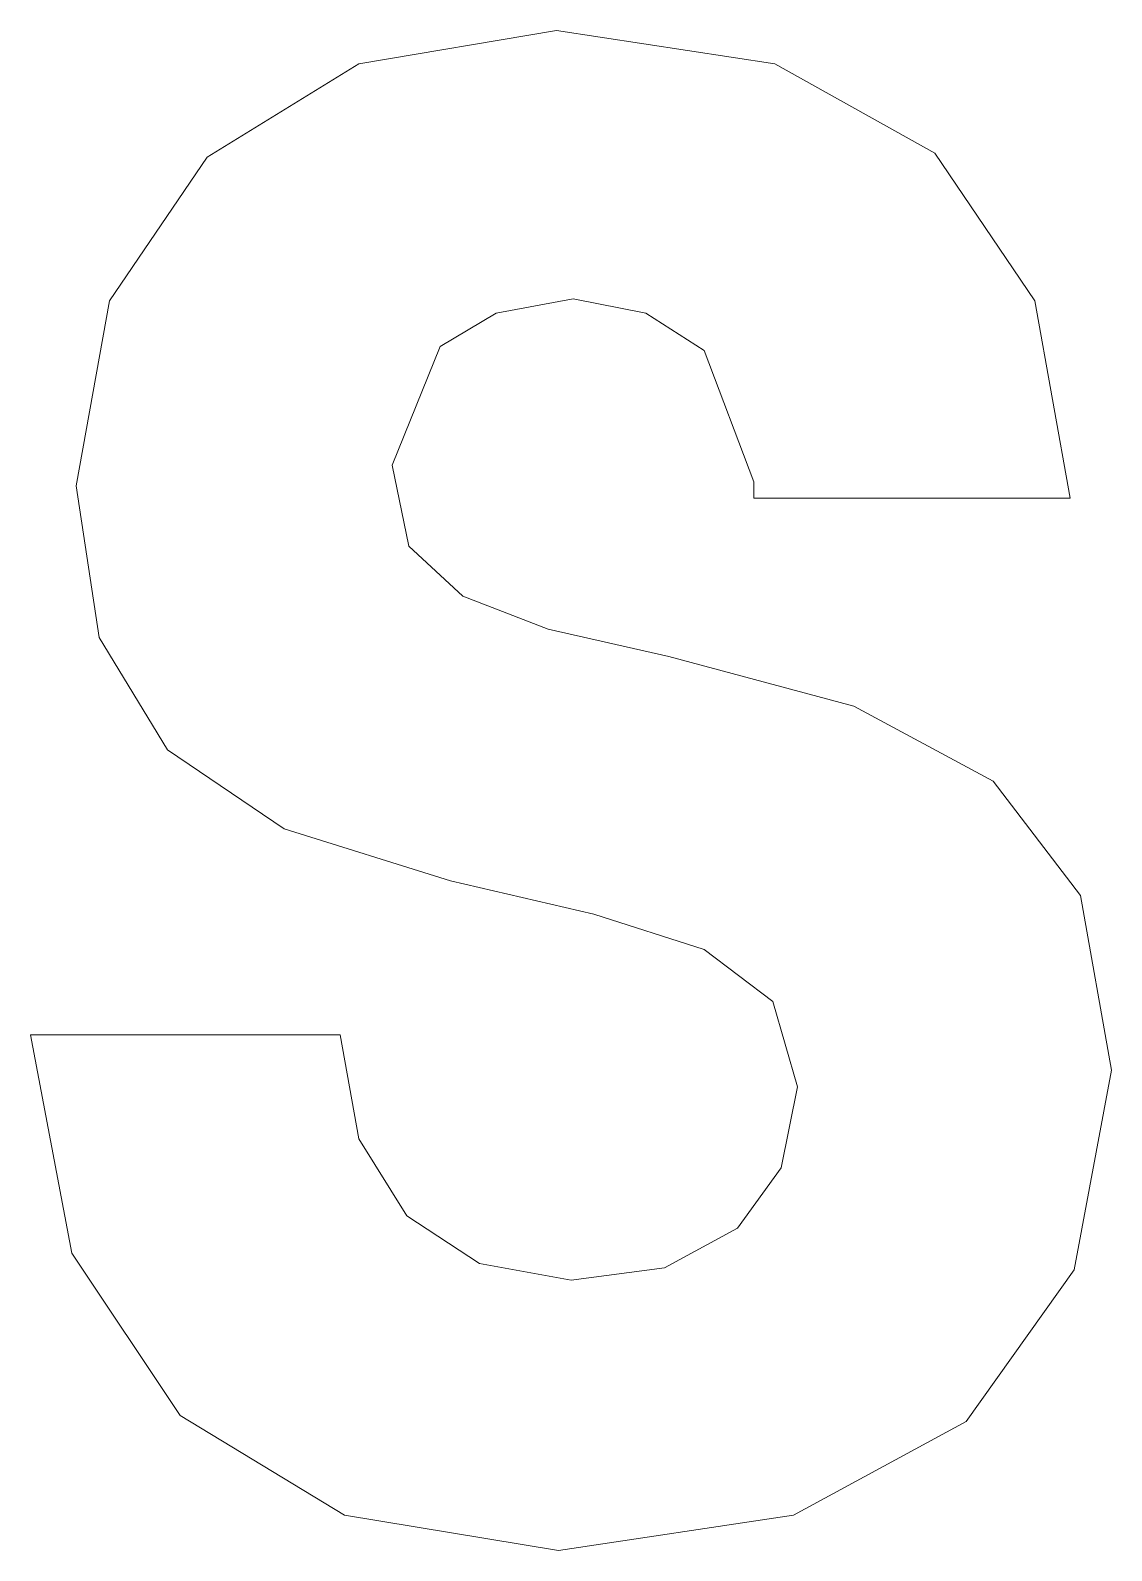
# Model space of a CAD drawing. Extents: x 100.15 to 102.02, y 66.46 to 69.1.
import ezdxf

# ---------------------------------------------------------------- set-up
doc = ezdxf.new("R2010")
doc.units = 0

msp = doc.modelspace()

# ---------------------------------------------------------------- linework, layer by layer
at = {"color": 7, "lineweight": 13}
msp.add_lwpolyline([(101.948845, 68.285309), (101.887611, 68.627525), (101.714699, 68.883286), (101.437317, 69.038185), (101.059074, 69.095825), (100.716858, 69.038185), (100.453888, 68.876083), (100.284584, 68.627525), (100.226944, 68.306923), (100.266571, 68.043953), (100.385445, 67.849426), (100.587173, 67.71254), (100.875359, 67.622482), (101.123917, 67.564842), (101.314842, 67.503609), (101.433716, 67.413551), (101.476944, 67.265854), (101.448128, 67.125366), (101.372475, 67.020897), (101.246399, 66.952454), (101.084297, 66.93084), (100.925789, 66.959656), (100.799713, 67.042511), (100.716858, 67.175797), (100.684441, 67.355911), (100.147697, 67.355911), (100.219742, 66.977669), (100.407059, 66.696686), (100.691643, 66.523781), (101.062683, 66.46254), (101.469742, 66.523781), (101.76873, 66.685883), (101.956055, 66.948853), (102.020897, 67.29467), (101.966858, 67.597267), (101.815559, 67.795395), (101.574211, 67.925072), (101.253601, 68.011528), (101.04467, 68.058357), (100.896973, 68.115997), (100.803314, 68.202454), (100.774498, 68.342941), (100.857346, 68.548271), (100.954613, 68.605911), (101.087898, 68.631126), (101.213974, 68.605911), (101.314842, 68.541069), (101.401299, 68.314125), (101.401299, 68.285309)], close=True, dxfattribs=at)

doc.saveas('drawing.dxf')
